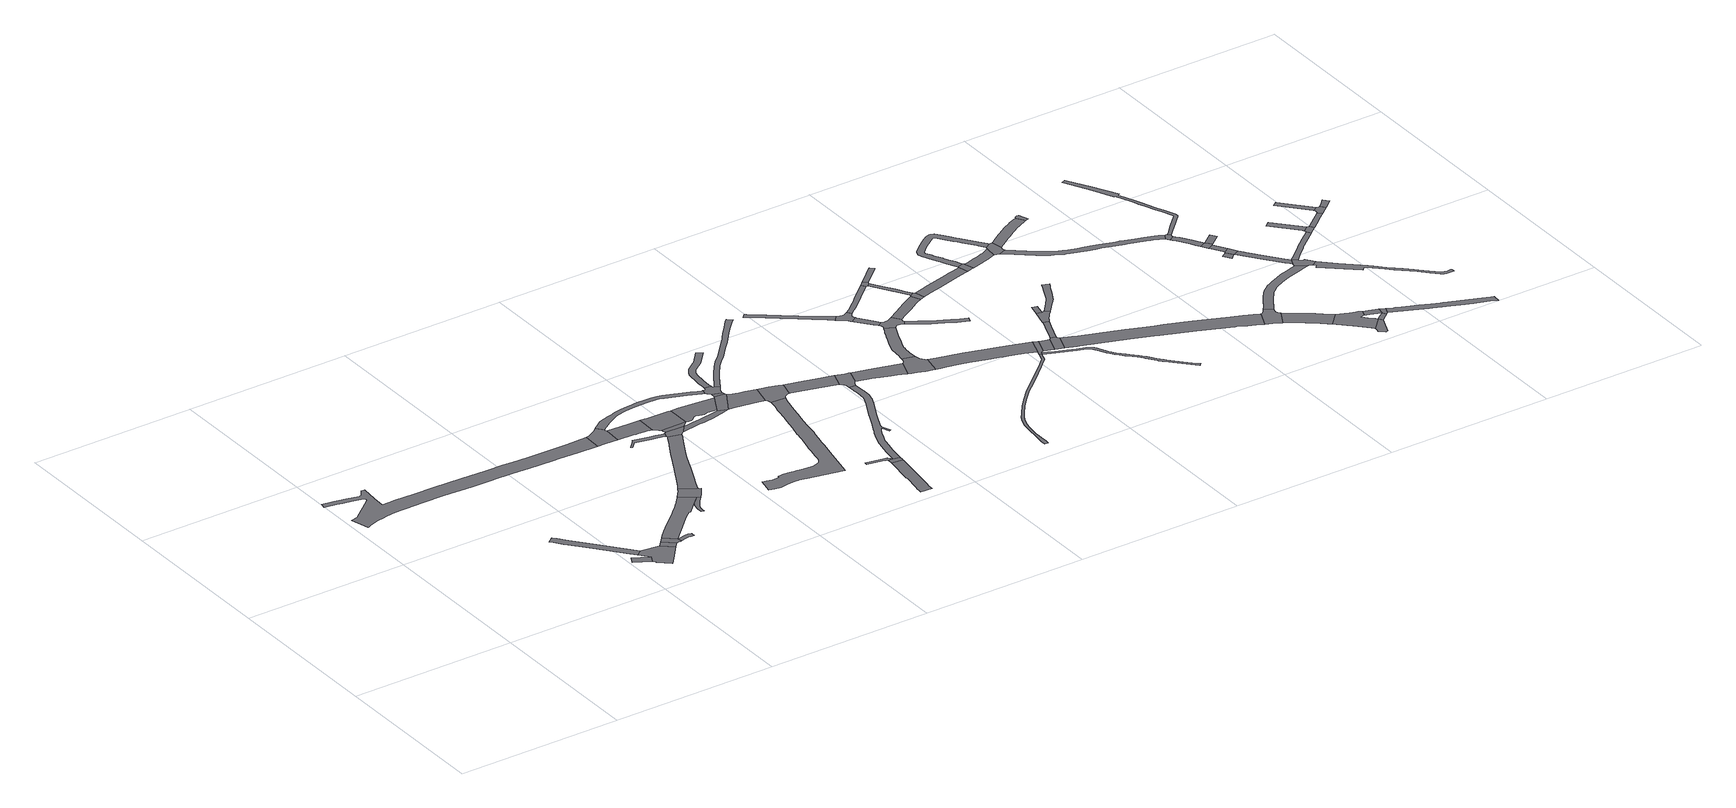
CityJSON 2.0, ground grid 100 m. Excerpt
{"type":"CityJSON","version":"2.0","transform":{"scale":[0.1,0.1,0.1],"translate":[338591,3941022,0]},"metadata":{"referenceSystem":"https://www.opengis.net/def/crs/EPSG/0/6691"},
"CityObjects":{
"road1":{"type":"Road","attributes":{"RoadStructureAttribute.sectionType":"1"},"geometry":[{"type":"MultiSurface","lod":"1","boundaries":[[[0,1,2,3,4,5,6,7,8,9,10,11]]]}]},
"road2":{"type":"Road","attributes":{"RoadStructureAttribute.sectionType":"1"},"geometry":[{"type":"MultiSurface","lod":"1","boundaries":[[[12,13,14,15,16]]]}]},
"road3":{"type":"Road","geometry":[{"type":"MultiSurface","lod":"1","boundaries":[[[17,18,19,20,21,22,23,24,25,26,27,28,29,30,31,32,33,34,35,36,37,38,39,40,41,42,43,44,45,46,47,48,49,50,51,52,53,54,55,56,57,58,59,60,61,62,63,64,65,66,67,68,69,70,71,72,73,74,75,76,77,78]]]}]},
"road4":{"type":"Road","geometry":[{"type":"MultiSurface","lod":"1","boundaries":[[[11,10,79,12,16,80,81,82,83,84,85,86,87]]]}]},
"road5":{"type":"Road","attributes":{"RoadStructureAttribute.sectionType":"1"},"geometry":[{"type":"MultiSurface","lod":"1","boundaries":[[[87,86,88,89,90]]]}]},
"road6":{"type":"Road","geometry":[{"type":"MultiSurface","lod":"1","boundaries":[[[89,91,92,93,94,95,96,97,90]]]}]},
"road7":{"type":"Road","geometry":[{"type":"MultiSurface","lod":"1","boundaries":[[[98,99,100,101,102,103,104,105,106,107,95,94]]]}]},
"road8":{"type":"Road","attributes":{"RoadStructureAttribute.sectionType":"1"},"geometry":[{"type":"MultiSurface","lod":"1","boundaries":[[[108,109,110,111,112,113,114,115,116,117,118,119,96,95,120,121,122,123,124,125,126,127,128]]]}]},
"road9":{"type":"Road","geometry":[{"type":"MultiSurface","lod":"1","boundaries":[[[129,130,131,132,133,134,135,136,137,138,139,140,141,142,143,144,128]]]}]},
"road10":{"type":"Road","geometry":[{"type":"MultiSurface","lod":"1","boundaries":[[[145,146,147,108,128,144,148,149,150,151,152,153,154,155]]]}]},
"road11":{"type":"Road","geometry":[{"type":"MultiSurface","lod":"1","boundaries":[[[156,157,158,159,160,161,78,77,162,163,164,165,166,167,168,169]]]}]},
"road12":{"type":"Road","attributes":{"RoadStructureAttribute.sectionType":"1"},"geometry":[{"type":"MultiSurface","lod":"1","boundaries":[[[170,171,172,173,174,175,176,177,178,179,180,181,182,183,184,185,186,187,188,189,145,155]]]}]},
"road13":{"type":"Road","attributes":{"RoadStructureAttribute.sectionType":"1"},"geometry":[{"type":"MultiSurface","lod":"1","boundaries":[[[190,191,192,193,194,195,196,197,198,199,200,201,202,203,204,205,206,207,208,209]]]}]},
"road14":{"type":"Road","attributes":{"function":"2","RoadStructureAttribute.sectionType":"1"},"geometry":[{"type":"MultiSurface","lod":"1","boundaries":[[[210,164,163,211,212,213,214,215,216,217,218,219]]]}]},
"road15":{"type":"Road","geometry":[{"type":"MultiSurface","lod":"1","boundaries":[[[220,221,190,209,222,223,180,179,224,225,226]]]}]},
"road16":{"type":"Road","attributes":{"RoadStructureAttribute.sectionType":"1"},"geometry":[{"type":"MultiSurface","lod":"1","boundaries":[[[227,228,220,226,229,230]]]}]},
"road17":{"type":"Road","geometry":[{"type":"MultiSurface","lod":"1","boundaries":[[[231,232,233,234,219,218,235,236,237,230,229,238]]]}]},
"road18":{"type":"Road","attributes":{"RoadStructureAttribute.sectionType":"1"},"geometry":[{"type":"MultiSurface","lod":"1","boundaries":[[[239,240,241,242,243,244,245,246,247,248,249,250,251,252,253,254,255,256,257,258,259,260,261,262,263,264,265,266,267,268,269,270,271,272,273,274,275,276,277,278,279,280,156,169]]]}]},
"road19":{"type":"Road","attributes":{"RoadStructureAttribute.sectionType":"1"},"geometry":[{"type":"MultiSurface","lod":"1","boundaries":[[[225,281,282,283,284,285,286,287,288,289,290,291,292,293,294,295,296,226]]]}]},
"road20":{"type":"Road","attributes":{"RoadStructureAttribute.sectionType":"1"},"geometry":[{"type":"MultiSurface","lod":"1","boundaries":[[[297,298,299,300,301,302,303,304,305,306,307,308,309,310,311,312,313,314,315,316,317,318,319,320,321,322,323,324,325,326,327,328,329,330,331,332,333,334,335,336,337,338,339,340,341,342,343,344,345,346,347,348,349,350,351,352,353,354,355,356,357,358,359,360,361,362,363,364,365,366,367,368,369]]]}]},
"road21":{"type":"Road","attributes":{"function":"2","RoadStructureAttribute.sectionType":"1"},"geometry":[{"type":"MultiSurface","lod":"1","boundaries":[[[229,370,371,372,373,374,375,376,377,378,379,380,381,382,383,384,385,386,387,388,389,390,391,238]]]}]},
"road22":{"type":"Road","geometry":[{"type":"MultiSurface","lod":"1","boundaries":[[[388,290,289,392,393,394,395,389]]]}]},
"road23":{"type":"Road","attributes":{"RoadStructureAttribute.sectionType":"1"},"geometry":[{"type":"MultiSurface","lod":"1","boundaries":[[[396,397,398,399,400,401,402,403,404,405,406,407,408,409,410]]]}]},
"road24":{"type":"Road","geometry":[{"type":"MultiSurface","lod":"1","boundaries":[[[411,412,413,414,415,416,417,418,419,420,421,422,423,424]]]}]},
"road25":{"type":"Road","attributes":{"RoadStructureAttribute.sectionType":"1"},"geometry":[{"type":"MultiSurface","lod":"1","boundaries":[[[393,425,426,427,428,429,430,394]]]}]},
"road26":{"type":"Road","geometry":[{"type":"MultiSurface","lod":"1","boundaries":[[[431,432,433,434,435,436,259,258,437,438,439,428,427,440,441,442,443,444,445,446,447,448,449,450]]]}]},
"road27":{"type":"Road","attributes":{"function":"2","RoadStructureAttribute.sectionType":"1"},"geometry":[{"type":"MultiSurface","lod":"1","boundaries":[[[451,452,453,454,455,456,457,392,289,458,459,460,461]]]}]},
"road28":{"type":"Road","geometry":[{"type":"MultiSurface","lod":"1","boundaries":[[[423,462,410,409,463,464,465,466,467,468,469,470,424]]]}]},
"road29":{"type":"Road","attributes":{"RoadStructureAttribute.sectionType":"1"},"geometry":[{"type":"MultiSurface","lod":"1","boundaries":[[[449,471,472,473,474,475,476,477,478,479,480,481,482,483,484,485,486,487,488,489,490,491,492,493,494,495,496,497,498,499,450]]]}]},
"road30":{"type":"Road","geometry":[{"type":"MultiSurface","lod":"1","boundaries":[[[500,501,502,503,504,505,506,507,508,509,510,511,451,461,512,513,297,369]]]}]},
"road31":{"type":"Road","geometry":[{"type":"MultiSurface","lod":"1","boundaries":[[[514,515,516,517,518,519,520,521,522,523,524,525,526,527,528,529,530,531,532,533,534,535,536,537,538,539,540,541,542,543,544,545,546,547,548,549,550,551,552,553,554,555,556,557,558,559,560,561,562,563,564,565,566,567,568,569,570,571,572,573,574,575,576,466,465]]]}]},
"road32":{"type":"Road","attributes":{"RoadStructureAttribute.sectionType":"1"},"geometry":[{"type":"MultiSurface","lod":"1","boundaries":[[[577,578,579,580,581,582,583,584,585,586,587,588,589,590,591,592,593,594,595,445,444,596,597,598,599,600,601,602,603,604,605,606,607,608,609,610,611,612]]]}]},
"road33":{"type":"Road","attributes":{"function":"2","RoadStructureAttribute.sectionType":"1"},"geometry":[{"type":"MultiSurface","lod":"1","boundaries":[[[507,613,614,615,616,617,618,619,620,508]]]}]},
"road34":{"type":"Road","geometry":[{"type":"MultiSurface","lod":"1","boundaries":[[[621,622,618,617,623,624,625,626,548,547,627,628,629,630,631,632]]]}]},
"road35":{"type":"Road","attributes":{"function":"2","RoadStructureAttribute.sectionType":"1"},"geometry":[{"type":"MultiSurface","lod":"1","boundaries":[[[631,633,634,635,636,637,638,639,640,641,642,643,644,632]]]}]},
"road36":{"type":"Road","attributes":{"RoadStructureAttribute.sectionType":"1"},"geometry":[{"type":"MultiSurface","lod":"1","boundaries":[[[645,646,647,648,649,650,651,652,653,654,655,656,657,658,659,660,661,662,663,664,665]]]}]},
"road37":{"type":"Road","geometry":[{"type":"MultiSurface","lod":"1","boundaries":[[[666,667,668,669,670,671,672,673,640,639,674,675,676,677,678,679,680,681,682,683,684,685,686,687,688]]]}]},
"road38":{"type":"Road","attributes":{"RoadStructureAttribute.sectionType":"1"},"geometry":[{"type":"MultiSurface","lod":"1","boundaries":[[[689,690,691,692,693,694,695,696,697,698,699,700,701,702,703,704,705,706,666,688,707,708,709,710,711,712,713,714,715,716,717,718,719,720,721,722,723,724,725]]]}]},
"road39":{"type":"Road","attributes":{"RoadStructureAttribute.sectionType":"1"},"geometry":[{"type":"MultiSurface","lod":"1","boundaries":[[[726,727,728,729,730,731,732,733,734,735,736,737,738,739,740,741,742,743,744,745,746,747,748,749,750,751,752,753,754,755,756,757,758,759,760,761,762,763,764,765,766,767,768,769,770,771,772,773,774,775]]]}]},
"road40":{"type":"Road","geometry":[{"type":"MultiSurface","lod":"1","boundaries":[[[776,777,778,779,780,781,782,783,784,785,786,787,788,789,655,654,790,791,792,793,794]]]}]},
"road41":{"type":"Road","attributes":{"RoadStructureAttribute.sectionType":"1"},"geometry":[{"type":"MultiSurface","lod":"1","boundaries":[[[795,796,797,776,794,798,799,800]]]}]},
"road42":{"type":"Road","geometry":[{"type":"MultiSurface","lod":"1","boundaries":[[[801,802,803,804,805,806,807,808,809,810,811,795,800,812,813,814,815,816,689,725,817,818,819,820,821,822,823]]]}]},
"road43":{"type":"Road","attributes":{"function":"2","RoadStructureAttribute.sectionType":"1"},"geometry":[{"type":"MultiSurface","lod":"1","boundaries":[[[824,825,826,827,828,829,830,680,679,831,832,833,834,835,836,837,838,839,840,841,842,843]]]}]},
"road44":{"type":"Road","attributes":{"RoadStructureAttribute.sectionType":"1"},"geometry":[{"type":"MultiSurface","lod":"1","boundaries":[[[783,844,845,846,847,848,849,850,851,852,853,854,855,856,857,784]]]}]},
"road45":{"type":"Road","attributes":{"RoadStructureAttribute.sectionType":"1"},"geometry":[{"type":"MultiSurface","lod":"1","boundaries":[[[822,858,859,860,861,862,863,864,865,866,867,868,869,870,871,872,873,874,875,876,877,823]]]}]},
"road46":{"type":"Road","attributes":{"RoadStructureAttribute.sectionType":"1"},"geometry":[{"type":"MultiSurface","lod":"1","boundaries":[[[878,879,880,881,882,883,804,803,884,885,886,887,888,889,890,891]]]}]},
"road47":{"type":"Road","geometry":[{"type":"MultiSurface","lod":"1","boundaries":[[[892,893,894,851,850,895,896,897,898,899,900]]]}]},
"road48":{"type":"Road","attributes":{"RoadStructureAttribute.sectionType":"1"},"geometry":[{"type":"MultiSurface","lod":"1","boundaries":[[[901,902,903,904,905,906,907,908,909,910,911,912,913,914,898,897]]]}]},
"road49":{"type":"Road","geometry":[{"type":"MultiSurface","lod":"1","boundaries":[[[842,750,749,915,916,917,918,919,920,921,922,843]]]}]},
"road50":{"type":"Road","geometry":[{"type":"MultiSurface","lod":"1","boundaries":[[[890,923,924,925,926,927,928,908,907,929,930,891]]]}]},
"road51":{"type":"Road","attributes":{"RoadStructureAttribute.sectionType":"1"},"geometry":[{"type":"MultiSurface","lod":"1","boundaries":[[[931,932,892,900,933,934,935,936]]]}]},
"road52":{"type":"Road","attributes":{"function":"2","RoadStructureAttribute.sectionType":"1"},"geometry":[{"type":"MultiSurface","lod":"1","boundaries":[[[937,938,939,922,921,940,941]]]}]},
"road53":{"type":"Road","geometry":[{"type":"MultiSurface","lod":"1","boundaries":[[[942,943,944,945,946,937,941,947,948,949,950,951,952]]]}]},
"road54":{"type":"Road","attributes":{"RoadStructureAttribute.sectionType":"1"},"geometry":[{"type":"MultiSurface","lod":"1","boundaries":[[[953,954,955,956,957,958,959,960,961,962,963,964,965,966,967,968,969,970,971,972,973,974,975,976,977,978,979,980,981,982,983,984,985,986,987,988,989,990,991,992,993,994,995,996,997,998,999,1000,1001,1002,1003,1004,1005,1006,1007,1008,1009,1010,1011,1012,916,915]]]}]},
"road55":{"type":"Road","attributes":{"RoadStructureAttribute.sectionType":"1"},"geometry":[{"type":"MultiSurface","lod":"1","boundaries":[[[1013,1014,1015,1016,1017,1018,1019,1020,1021,1022,1023,942,952]]]}]},
"road56":{"type":"Road","attributes":{"RoadStructureAttribute.sectionType":"1"},"geometry":[{"type":"MultiSurface","lod":"1","boundaries":[[[1024,1025,1026,1027,1028,1029,1030,1031,1032,1033,926,925,1034,1035,1036,1037,1038,1039,1040,1041,1042]]]}]},
"road57":{"type":"Road","geometry":[{"type":"MultiSurface","lod":"1","boundaries":[[[1043,1044,1045,1046,1047,1019,1018,1048,1049,1050,1051,1052,1053,1054,1055,1056,1057,1058,1059]]]}]},
"road58":{"type":"Road","geometry":[{"type":"MultiSurface","lod":"1","boundaries":[[[1060,1061,1062,1043,1059]]]}]},
"road59":{"type":"Road","geometry":[{"type":"MultiSurface","lod":"1","boundaries":[[[1041,1063,1064,1065,1066,1067,1068,1069,1070,1042]]]}]},
"road60":{"type":"Road","attributes":{"RoadStructureAttribute.sectionType":"1"},"geometry":[{"type":"MultiSurface","lod":"1","boundaries":[[[1071,1072,1073,1074,1075,1076,1077,1078,1079,1080,1081,1082,1083,1084,1085,1086,1087,1088,1089,1090,1091,1092,1093,1094,1095,1096,1097,1098,1054,1053]]]}]},
"road61":{"type":"Road","attributes":{"RoadStructureAttribute.sectionType":"1"},"geometry":[{"type":"MultiSurface","lod":"1","boundaries":[[[1099,1100,1101,1102,1103,1104,1105,1106,1107,1108,1109,1110,1111,1112,1113,1114,1115,1116,1117,1118,1119,1120,1121,1122,1123,1124,1125,1126,1127,1128,1129,1130,1131,1068,1067,1132,1133,1134,1135,1136,1137,1138,1139,1140,1141,1142,1143,1144,1145,1146,1147,1148,1149,1150,1151,1152,1153,1154,1155,1156,1157]]]}]},
"road62":{"type":"Road","attributes":{"RoadStructureAttribute.sectionType":"1"},"geometry":[{"type":"MultiSurface","lod":"1","boundaries":[[[1158,1159,1160,1161,1162,1163,1164,1165,1166,1167,1168,1169,1064,1063,1170,1171,1172,1173,1174,1175,1176,1177,1178]]]}]},
"road63":{"type":"Road","attributes":{"function":"2","RoadStructureAttribute.sectionType":"1"},"geometry":[{"type":"MultiSurface","lod":"1","boundaries":[[[1179,1180,1181,1182,1183,1184,1185,1186,1187,1188,1189,1190,1191,948,947,1192,1193,1194,1195,1196,1197,1198,1199,1200,1201,1202]]]}]},
"road64":{"type":"Road","geometry":[{"type":"MultiSurface","lod":"1","boundaries":[[[1203,1204,1205,1206,1207,1208,1209,1210,1211,1212,1213,1214,1215,1216,1217,1099,1157,1218,1219,1220,1158,1178]]]}]},
"road65":{"type":"Road","attributes":{"RoadStructureAttribute.sectionType":"1"},"geometry":[{"type":"MultiSurface","lod":"1","boundaries":[[[1221,1222,1223,1224,1225,1226,1227,1228,1229,1230,1231,1232,1233,1234,1214,1213,1235,1236,1237,1238,1239,1240,1241,1242,1243,1244,1245,1246,1247,1248]]]}]},
"road66":{"type":"Road","attributes":{"RoadStructureAttribute.sectionType":"1"},"geometry":[{"type":"MultiSurface","lod":"1","boundaries":[[[1249,1250,1251,1252,1253,1254,1255,1256,1257,1258,1259,1260,1261,1262,1263,1264,1265,1266,1267,1268,1269,1208,1207,1270,1271,1272,1273,1274,1275,1276,1277,1278,1279,1280,1281,1282,1283,1284,1285,1286,1287,1288,1289,1290,1291,1292,1293,1294]]]}]},
"road67":{"type":"Road","geometry":[{"type":"MultiSurface","lod":"1","boundaries":[[[1295,1296,1297,1298,1299,1300,1301,1221,1248,1302,1303]]]}]},
"road68":{"type":"Road","geometry":[{"type":"MultiSurface","lod":"1","boundaries":[[[1304,1305,1306,1307,1308,1309,1310,1311,1312,1313,1179,1202,1314,1315]]]}]},
"road69":{"type":"Road","attributes":{"function":"2","RoadStructureAttribute.sectionType":"1"},"geometry":[{"type":"MultiSurface","lod":"1","boundaries":[[[1316,1317,1318,1319,1320,1321,1322,1323,1324,1325,1326,1327,1328,1329,1330,1304,1315]]]}]},
"road70":{"type":"Road","geometry":[{"type":"MultiSurface","lod":"1","boundaries":[[[1331,1332,1333,1334,1335,1336,1337,1338,1339,1340,1341,1342,1343,1344,1322,1321,1345,1346,1347]]]}]},
"road71":{"type":"Road","geometry":[{"type":"MultiSurface","lod":"1","boundaries":[[[1333,1348,1349,1350,1351,1352,1353,1354,1355,1334]]]}]},
"road72":{"type":"Road","attributes":{"RoadStructureAttribute.sectionType":"1"},"geometry":[{"type":"MultiSurface","lod":"1","boundaries":[[[1308,1356,1357,1358,1359,1360,1361,1362,1363,1364,1365,1366,1367,1368,1369,1370,1371,1372,1373,1374,1375,1376,1377,1378,1379,1380,1381,1382,1383,1384,1385,1386,1387,1388,1389,1390,1391,1309]]]}]},
"road73":{"type":"Road","geometry":[{"type":"MultiSurface","lod":"1","boundaries":[[[1392,1393,1394,1395,1294,1293,1396,1397,1398,1399,1400,1401,1402]]]}]},
"road74":{"type":"Road","attributes":{"RoadStructureAttribute.sectionType":"1"},"geometry":[{"type":"MultiSurface","lod":"1","boundaries":[[[1403,1404,1405,1406,1398,1397,1407,1408,1409,1410,1411]]]}]},
"road75":{"type":"Road","geometry":[{"type":"MultiSurface","lod":"1","boundaries":[[[1412,1413,1414,1415,1416]]]}]},
"road76":{"type":"Road","attributes":{"RoadStructureAttribute.sectionType":"1"},"geometry":[{"type":"MultiSurface","lod":"1","boundaries":[[[1417,1418,1419,1340,1339,1420,1421,1422,1423]]]}]},
"road77":{"type":"Road","geometry":[{"type":"MultiSurface","lod":"1","boundaries":[[[1424,1334,1355,1425,1426,1423]]]}]},
"road78":{"type":"Road","geometry":[{"type":"MultiSurface","lod":"1","boundaries":[[[1427,1428,1429,1430,1431,1403,1411]]]}]},
"road79":{"type":"Road","attributes":{"RoadStructureAttribute.sectionType":"1"},"geometry":[{"type":"MultiSurface","lod":"1","boundaries":[[[1432,1433,1428,1427,1434,1435,1436]]]}]},
"road80":{"type":"Road","geometry":[{"type":"MultiSurface","lod":"1","boundaries":[[[1415,1437,1438,1432,1436,1439,1440,1441,1442,1416]]]}]},
"road81":{"type":"Road","geometry":[{"type":"MultiSurface","lod":"1","boundaries":[[[1426,1443,1444,1417,1423]]]}]},
"road82":{"type":"Road","geometry":[{"type":"MultiSurface","lod":"1","boundaries":[[[1430,1445,1446,1447,1431]]]}]},
"road83":{"type":"Road","attributes":{"RoadStructureAttribute.sectionType":"1"},"geometry":[{"type":"MultiSurface","lod":"1","boundaries":[[[1448,1449,1450,1451,1452,1453,1454,1455,1456,1457,1458,1459,1460,1461,1462,1463,1464,1465,1466,1467,1468,1469,1470,1471,1472,1473,1474,1475,1476,1477,1478,1479,1480,1481,1482,1483,1484,1485,1486,1487,1392,1402]]]}]},
"road84":{"type":"Road","attributes":{"RoadStructureAttribute.sectionType":"1"},"geometry":[{"type":"MultiSurface","lod":"1","boundaries":[[[1488,1489,1490,1491,1492,1493,1438,1437,1494,1495,1496,1497,1498,1499,1500,1501]]]}]},
"road85":{"type":"Road","geometry":[{"type":"MultiSurface","lod":"1","boundaries":[[[1502,1503,1504,1505,1501,1500,1375,1374,1506,1507,1508,1509]]]}]},
"road86":{"type":"Road","attributes":{"RoadStructureAttribute.sectionType":"1"},"geometry":[{"type":"MultiSurface","lod":"1","boundaries":[[[1510,1511,1512,1513,1514,1515,1516,1517,1518,1519,1520,1521,1522,1523,1444,1443,1524,1525,1526,1527,1528,1529,1530,1531,1532,1533,1534,1535,1536]]]}]},
"road87":{"type":"Road","attributes":{"RoadStructureAttribute.sectionType":"1"},"geometry":[{"type":"MultiSurface","lod":"1","boundaries":[[[1537,1538,1539,1540,1541,1542,1543,1501,1505,1544,1545,1546,1547,1548,1549,1550,1551,1552]]]}]},
"road88":{"type":"Road","attributes":{"RoadStructureAttribute.sectionType":"1"},"geometry":[{"type":"MultiSurface","lod":"1","boundaries":[[[1508,1553,1554,1555,1556,1557,1558,1559,1560,1561,1562,1563,1564,1565,1566,1567,1568,1569,1570,1571,1572,1573,1574,1575,1576,1577,1578,1579,1580,1581,1582,1583,1584,1585,1586,1587,1588,1509]]]}]},
"road89":{"type":"Road","attributes":{"RoadStructureAttribute.sectionType":"1"},"geometry":[{"type":"MultiSurface","lod":"1","boundaries":[[[1589,1590,1591,1592,1593]]]}]},
"road90":{"type":"Road","geometry":[{"type":"MultiSurface","lod":"1","boundaries":[[[1594,1595,1596,1552,1551,1597,1598,1599,1600,1601,1602,1603,1589,1593]]]}]},
"road91":{"type":"Road","attributes":{"RoadStructureAttribute.sectionType":"1"},"geometry":[{"type":"MultiSurface","lod":"1","boundaries":[[[1604,1605,1606,1607,1599,1598,1608,1609,1610,1611,1612]]]}]},
"road92":{"type":"Road","attributes":{"RoadStructureAttribute.sectionType":"1"},"geometry":[{"type":"MultiSurface","lod":"1","boundaries":[[[1613,1614,1615,1616]]]}]},
"road93":{"type":"Road","geometry":[{"type":"MultiSurface","lod":"1","boundaries":[[[1617,1618,1619,1620,1621,1604,1612,1622,1623,1624,1625,1613,1616]]]}]},
"road94":{"type":"Road","geometry":[{"type":"MultiSurface","lod":"1","boundaries":[[[1622,1626,1627,1628,1623]]]}]}
},
"vertices":[
[955,610,0],[869,717,0],[830,766,0],[812,788,0],[779,762,0],[794,741,0],[827,695,0],[841,676,0],[920,586,0],[1060,413,0],[1087,379,0],[1121,405,0],
[1132,320,0],[1130,322,0],[1039,374,0],[1016,331,0],[1110,279,0],
[1443,1556,0],[1318,1559,0],[1309,1559,0],[1194,1563,0],[1093,1567,0],[1038,1568,0],[926,1573,0],[776,1576,0],[599,1584,0],[467,1586,0],[357,1587,0],[314,1588,0],[270,1587,0],[272,1666,0],[282,1770,0],[262,1774,0],[245,1747,0],[240,1741,0],[233,1733,0],[229,1731,0],[226,1730,0],[221,1730,0],[161,1744,0],[80,1762,0],[8,1775,0],[2,1741,0],[73,1728,0],[106,1721,0],[153,1710,0],[223,1693,0],[228,1689,0],[232,1685,0],[232,1680,0],[231,1677,0],[230,1673,0],[227,1669,0],[84,1552,0],[42,1541,0],[72,1430,0],[81,1436,0],[93,1441,0],[109,1448,0],[132,1454,0],[158,1461,0],[190,1467,0],[225,1474,0],[279,1481,0],[327,1484,0],[357,1484,0],[465,1483,0],[596,1481,0],[772,1473,0],[905,1470,0],[922,1470,0],[1087,1464,0],[1090,1464,0],[1191,1460,0],[1299,1457,0],[1314,1456,0],[1438,1451,0],[1563,1447,0],[1567,1558,0],
[1088,378,0],[1122,272,0],[1124,269,0],[1125,264,0],[1123,258,0],[1190,202,0],[1223,241,0],[1302,337,0],[1236,392,0],
[1318,357,0],[1329,365,0],[1263,423,0],
[1342,368,0],[1355,370,0],[1356,370,0],[1363,371,0],[1357,399,0],[1292,456,0],[1278,439,0],
[1379,375,0],[1401,379,0],[1416,381,0],[1431,380,0],[1450,377,0],[1453,406,0],[1434,410,0],[1418,410,0],[1403,408,0],[1382,404,0],
[1609,768,0],[1599,756,0],[1591,745,0],[1565,716,0],[1550,700,0],[1533,683,0],[1501,653,0],[1486,639,0],[1422,582,0],[1389,552,0],[1339,505,0],[1311,477,0],[1428,468,0],[1507,544,0],[1521,559,0],[1548,583,0],[1572,601,0],[1577,596,0],[1637,656,0],[1684,698,0],[1691,703,0],
[1676,689,0],[1661,675,0],[1644,659,0],[1637,647,0],[1634,639,0],[1626,600,0],[1626,567,0],[1642,562,0],[1642,588,0],[1644,598,0],[1647,615,0],[1655,626,0],[1667,642,0],[1679,657,0],[1694,674,0],[1707,689,0],
[1660,836,0],[1645,813,0],[1627,791,0],[1710,693,0],[1725,713,0],[1746,741,0],[1759,759,0],[1763,767,0],[1753,772,0],[1751,774,0],[1748,779,0],
[1661,1610,0],[1653,1604,0],[1635,1589,0],[1615,1576,0],[1596,1567,0],[1582,1561,0],[1618,1445,0],[1689,1441,0],[1694,1554,0],[1691,1556,0],[1691,1557,0],[1690,1560,0],[1691,1565,0],[1693,1569,0],
[1759,804,0],[1767,820,0],[1771,829,0],[1799,891,0],[1841,980,0],[1881,1070,0],[1904,1118,0],[1957,1210,0],[1998,1288,0],[2005,1299,0],[1926,1319,0],[1918,1304,0],[1908,1287,0],[1888,1250,0],[1883,1242,0],[1834,1155,0],[1808,1106,0],[1795,1078,0],[1775,1043,0],[1677,863,0],
[1936,1358,0],[1926,1356,0],[1916,1357,0],[1882,1366,0],[1849,1375,0],[1793,1388,0],[1751,1397,0],[1747,1381,0],[1741,1382,0],[1735,1373,0],[1703,1340,0],[1710,1333,0],[1743,1366,0],[1745,1368,0],[1787,1359,0],[1842,1346,0],[1865,1340,0],[1915,1331,0],[1921,1329,0],[1925,1328,0],
[1835,1546,0],[1699,1441,0],[1788,1438,0],[1806,1437,0],[1813,1437,0],[1855,1434,0],[1872,1431,0],[1888,1428,0],[1900,1424,0],[1902,1545,0],
[1945,1366,0],[1942,1361,0],[1927,1325,0],[1927,1322,0],[2014,1307,0],[2024,1313,0],[2060,1361,0],
[1942,1382,0],[1946,1373,0],[2096,1395,0],[1939,1392,0],
[2084,1538,0],[2083,1538,0],[1940,1544,0],[1935,1545,0],[1913,1417,0],[1920,1411,0],[1931,1402,0],[2098,1538,0],
[1698,1575,0],[1715,1587,0],[1759,1617,0],[1808,1644,0],[1826,1652,0],[1848,1660,0],[1891,1670,0],[1922,1673,0],[1948,1675,0],[2001,1679,0],[2045,1678,0],[2086,1677,0],[2096,1676,0],[2118,1673,0],[2143,1666,0],[2262,1622,0],[2279,1616,0],[2288,1613,0],[2337,1590,0],[2348,1585,0],[2359,1616,0],[2355,1617,0],[2334,1626,0],[2298,1641,0],[2152,1695,0],[2124,1702,0],[2100,1706,0],[2087,1707,0],[2051,1708,0],[2000,1709,0],[1946,1705,0],[1919,1703,0],[1886,1699,0],[1880,1698,0],[1843,1691,0],[1826,1687,0],[1813,1683,0],[1789,1676,0],[1738,1662,0],[1721,1655,0],[1707,1646,0],[1693,1635,0],
[2040,1319,0],[2064,1323,0],[2092,1326,0],[2145,1333,0],[2175,1337,0],[2252,1348,0],[2253,1348,0],[2305,1359,0],[2357,1377,0],[2300,1394,0],[2247,1386,0],[2207,1380,0],[2180,1376,0],[2140,1371,0],[2129,1369,0],[2088,1364,0],
[2588,1309,0],[2586,1290,0],[2580,1261,0],[2570,1219,0],[2564,1192,0],[2555,1150,0],[2553,1142,0],[2544,1099,0],[2535,1060,0],[2527,1020,0],[2511,951,0],[2509,941,0],[2504,914,0],[2500,896,0],[2495,874,0],[2485,827,0],[2477,794,0],[2471,767,0],[2464,733,0],[2459,710,0],[2454,680,0],[2449,664,0],[2443,651,0],[2437,643,0],[2430,639,0],[2417,633,0],[2411,631,0],[2403,628,0],[2391,626,0],[2382,625,0],[2371,624,0],[2360,625,0],[2316,630,0],[2292,634,0],[2272,636,0],[2258,639,0],[2235,641,0],[2204,642,0],[2171,639,0],[2171,628,0],[2127,626,0],[2094,634,0],[2069,639,0],[2050,550,0],[2083,543,0],[2118,535,0],[2164,545,0],[2207,548,0],[2224,548,0],[2236,546,0],[2244,545,0],[2256,543,0],[2289,536,0],[2501,489,0],[2538,662,0],[2544,692,0],[2549,715,0],[2556,748,0],[2562,775,0],[2569,808,0],[2580,856,0],[2588,894,0],[2596,924,0],[2607,1002,0],[2616,1043,0],[2624,1082,0],[2626,1092,0],[2635,1133,0],[2644,1174,0],[2650,1201,0],[2660,1244,0],[2669,1279,0],[2676,1301,0],
[2112,1389,0],[2121,1388,0],[2131,1389,0],[2141,1394,0],[2148,1402,0],[2159,1413,0],[2167,1417,0],[2168,1417,0],[2177,1417,0],[2188,1417,0],[2196,1412,0],[2207,1407,0],[2211,1406,0],[2217,1405,0],[2225,1405,0],[2235,1406,0],[2241,1409,0],[2249,1413,0],[2304,1408,0],[2363,1517,0],[2258,1530,0],[2147,1537,0],
[2440,1514,0],[2436,1521,0],[2372,1527,0],[2367,1520,0],
[2723,240,0],[2730,239,0],[2712,134,0],[2708,114,0],[2706,94,0],[2704,78,0],[2774,71,0],[2773,85,0],[2776,105,0],[2779,124,0],[2798,253,0],[2810,347,0],[2815,383,0],[2818,406,0],[2749,415,0],
[2770,459,0],[2767,465,0],[2765,466,0],[2761,471,0],[2749,474,0],[2635,497,0],[2633,481,0],[2734,458,0],[2742,456,0],[2747,455,0],[2750,452,0],[2751,450,0],[2752,448,0],[2772,453,0],
[2433,1527,0],[2431,1535,0],[2431,1539,0],[2373,1555,0],[2374,1544,0],[2373,1536,0],
[2380,1629,0],[2379,1624,0],[2377,1619,0],[2373,1614,0],[2369,1613,0],[2365,1614,0],[2359,1577,0],[2366,1570,0],[2370,1564,0],[2432,1544,0],[2434,1555,0],[2438,1566,0],[2451,1588,0],[2456,1596,0],[2431,1612,0],[2427,1611,0],[2425,1612,0],[2423,1614,0],[2421,1626,0],[2381,1633,0],
[2604,1465,0],[2539,1482,0],[2505,1489,0],[2486,1495,0],[2453,1504,0],[2450,1505,0],[2447,1507,0],[2399,1373,0],[2536,1350,0],[2564,1345,0],[2573,1342,0],
[2752,443,0],[2818,410,0],[2820,425,0],[2822,439,0],[2781,444,0],[2780,441,0],[2777,440,0],[2776,441,0],[2773,448,0],
[2421,1631,0],[2420,1639,0],[2421,1656,0],[2421,1681,0],[2423,1706,0],[2428,1769,0],[2432,1785,0],[2438,1797,0],[2445,1808,0],[2452,1816,0],[2459,1823,0],[2471,1833,0],[2503,1853,0],[2517,1865,0],[2586,1943,0],[2557,1968,0],[2490,1891,0],[2479,1883,0],[2450,1864,0],[2432,1851,0],[2425,1843,0],[2415,1832,0],[2404,1815,0],[2396,1796,0],[2390,1777,0],[2385,1715,0],[2383,1689,0],[2383,1667,0],[2381,1647,0],
[2679,1310,0],[2684,1316,0],[2689,1320,0],[2696,1325,0],[2705,1329,0],[2711,1331,0],[2717,1332,0],[2721,1331,0],[2747,1425,0],[2722,1431,0],[2669,1447,0],[2630,1458,0],[2581,1334,0],[2585,1323,0],
[2828,484,0],[2833,523,0],[2838,554,0],[2844,581,0],[2851,614,0],[2856,629,0],[2862,646,0],[2874,676,0],[2889,708,0],[2900,729,0],[2914,753,0],[2935,701,0],[2945,707,0],[2924,759,0],[2923,764,0],[2923,767,0],[2931,792,0],[2964,860,0],[2978,889,0],[2990,913,0],[3008,947,0],[3029,988,0],[3041,1015,0],[3048,1032,0],[3053,1046,0],[3057,1063,0],[3059,1070,0],[3061,1081,0],[3063,1102,0],[3063,1125,0],[3062,1143,0],[3061,1162,0],[3059,1181,0],[3059,1200,0],[3019,1205,0],[3019,1180,0],[3021,1159,0],[3022,1141,0],[3023,1124,0],[3023,1104,0],[3021,1087,0],[3019,1078,0],[3015,1058,0],[3010,1046,0],[3005,1031,0],[2993,1006,0],[2972,965,0],[2942,907,0],[2933,885,0],[2931,882,0],[2895,809,0],[2875,770,0],[2864,746,0],[2855,730,0],[2838,692,0],[2825,661,0],[2818,642,0],[2813,624,0],[2805,590,0],[2798,561,0],[2794,529,0],[2785,472,0],[2782,453,0],
[2888,2167,0],[2873,2150,0],[2833,2103,0],[2804,2069,0],[2768,2026,0],[2752,2007,0],[2731,1983,0],[2626,1866,0],[2606,1847,0],[2585,1827,0],[2570,1811,0],[2556,1795,0],[2542,1777,0],[2522,1751,0],[2513,1739,0],[2506,1728,0],[2491,1706,0],[2444,1633,0],[2433,1617,0],[2481,1635,0],[2516,1689,0],[2530,1711,0],[2546,1733,0],[2565,1759,0],[2579,1776,0],[2591,1791,0],[2606,1805,0],[2627,1826,0],[2647,1845,0],[2711,1916,0],[2754,1963,0],[2819,2040,0],[2857,2084,0],[2892,2121,0],[2903,2132,0],[2916,2141,0],
[2741,1327,0],[2746,1326,0],[2805,1309,0],[2899,1285,0],[2993,1261,0],[3025,1351,0],[2923,1378,0],[2829,1402,0],
[3103,1330,0],[3083,1335,0],[3004,1251,0],[3012,1241,0],[3016,1229,0],[3018,1218,0],[3062,1211,0],[3065,1220,0],[3070,1226,0],[3075,1231,0],[3082,1236,0],[3111,1328,0],
[3142,1219,0],[3170,1211,0],[3216,1198,0],[3272,1178,0],[3302,1165,0],[3348,1147,0],[3355,1144,0],[3397,1250,0],[3366,1258,0],[3303,1274,0],[3241,1291,0],[3196,1303,0],
[2988,2126,0],[3016,2104,0],[3072,2060,0],[3101,2038,0],[3133,2013,0],[3150,2000,0],[3209,1954,0],[3266,1908,0],[3330,1857,0],[3362,1831,0],[3387,1862,0],[3342,1894,0],[3285,1932,0],[3224,1980,0],[3193,2005,0],[3152,2037,0],[3091,2083,0],[3034,2128,0],[3007,2149,0],[2999,2157,0],[2978,2134,0],
[3420,1291,0],[3418,1283,0],[3415,1271,0],[3412,1265,0],[3410,1260,0],[3408,1256,0],[3405,1252,0],[3402,1251,0],[3375,1136,0],[3404,1127,0],[3447,1112,0],[3449,1112,0],[3487,1102,0],[3506,1099,0],[3527,1211,0],[3520,1214,0],[3516,1217,0],[3511,1222,0],[3505,1231,0],[3502,1236,0],[3499,1244,0],[3495,1259,0],[3493,1272,0],
[3525,1614,0],[3514,1591,0],[3502,1569,0],[3494,1547,0],[3486,1534,0],[3472,1502,0],[3465,1484,0],[3458,1468,0],[3452,1455,0],[3446,1440,0],[3440,1424,0],[3434,1405,0],[3431,1387,0],[3429,1364,0],[3428,1348,0],[3427,1332,0],[3424,1311,0],[3421,1297,0],[3492,1273,0],[3492,1298,0],[3493,1314,0],[3493,1327,0],[3494,1343,0],[3495,1359,0],[3497,1378,0],[3499,1389,0],[3503,1403,0],[3508,1417,0],[3513,1430,0],[3518,1441,0],[3526,1458,0],[3534,1478,0],[3546,1507,0],[3560,1540,0],[3574,1566,0],[3574,1567,0],[3582,1585,0],
[3557,125,0],[3558,147,0],[3558,170,0],[3559,209,0],[3560,240,0],[3563,276,0],[3570,317,0],[3575,345,0],[3588,381,0],[3604,414,0],[3628,447,0],[3633,453,0],[3671,506,0],[3700,538,0],[3717,558,0],[3786,628,0],[3817,655,0],[3903,731,0],[3928,753,0],[3939,763,0],[3964,784,0],[4002,820,0],[4043,859,0],[4061,911,0],[4047,917,0],[4046,916,0],[4030,867,0],[3992,830,0],[3954,795,0],[3935,779,0],[3893,742,0],[3776,639,0],[3706,568,0],[3660,515,0],[3619,460,0],[3616,456,0],[3591,421,0],[3574,387,0],[3561,349,0],[3555,320,0],[3548,278,0],[3546,252,0],[3545,240,0],[3545,235,0],[3542,212,0],[3539,189,0],[3535,155,0],[3534,132,0],[3532,119,0],[3557,118,0],
[3465,1793,0],[3461,1801,0],[3460,1806,0],[3460,1815,0],[3462,1821,0],[3464,1825,0],[3471,1833,0],[3479,1840,0],[3457,1864,0],[3443,1855,0],[3436,1852,0],[3432,1850,0],[3423,1849,0],[3409,1852,0],[3384,1813,0],[3401,1801,0],[3417,1783,0],[3422,1775,0],[3428,1767,0],
[3549,1675,0],[3524,1712,0],[3468,1788,0],[3435,1758,0],[3504,1675,0],[3521,1656,0],
[3654,1621,0],[3653,1628,0],[3656,1636,0],[3624,1689,0],[3604,1677,0],[3591,1669,0],[3583,1667,0],[3575,1666,0],[3566,1666,0],[3560,1668,0],[3555,1670,0],[3525,1650,0],[3529,1644,0],[3530,1639,0],[3530,1633,0],[3529,1622,0],[3593,1595,0],[3600,1600,0],[3610,1601,0],[3621,1600,0],[3631,1596,0],[3640,1590,0],[3657,1615,0],
[4023,1069,0],[3971,1087,0],[3905,1106,0],[3841,1125,0],[3722,1159,0],[3580,1198,0],[3532,1210,0],[3535,1094,0],[3567,1087,0],[3584,1084,0],[3637,1072,0],[3693,1059,0],[3744,1044,0],[3797,1028,0],[3873,1007,0],[3876,1006,0],[3939,988,0],[3989,971,0],[4058,946,0],[4092,1045,0],
[3484,1845,0],[3501,1858,0],[3526,1878,0],[3557,1904,0],[3564,1911,0],[3612,1954,0],[3702,2033,0],[3681,2056,0],[3616,1998,0],[3592,1976,0],[3542,1931,0],[3537,1926,0],[3507,1902,0],[3482,1881,0],
[3684,1558,0],[3722,1534,0],[3732,1528,0],[3746,1519,0],[3760,1511,0],[3823,1477,0],[3859,1458,0],[3883,1446,0],[3904,1436,0],[3948,1418,0],[3960,1447,0],[3917,1465,0],[3896,1475,0],[3873,1486,0],[3858,1494,0],[3838,1505,0],[3776,1539,0],[3738,1561,0],[3719,1573,0],[3701,1584,0],
[3823,1805,0],[3787,1785,0],[3773,1777,0],[3758,1769,0],[3723,1748,0],[3679,1722,0],[3696,1660,0],[3755,1694,0],[3790,1716,0],[3817,1731,0],[3842,1745,0],[3851,1750,0],[3862,1755,0],[3836,1811,0],
[3709,2081,0],[3703,2076,0],[3688,2062,0],[3706,2035,0],[3708,2035,0],[3711,2033,0],[3731,2051,0],[3730,2055,0],[3733,2060,0],
[3714,2028,0],[3747,1973,0],[3788,1908,0],[3798,1892,0],[3818,1861,0],[3839,1825,0],[3842,1820,0],[3864,1835,0],[3862,1837,0],[3841,1874,0],[3823,1902,0],[3812,1921,0],[3771,1986,0],[3737,2042,0],
[4062,911,0],[4069,927,0],[4069,928,0],[4070,928,0],[4070,929,0],[4080,936,0],[4087,936,0],[4122,1035,0],
[3873,1760,0],[3883,1764,0],[3892,1767,0],[3874,1827,0],[3870,1827,0],[3868,1829,0],[3842,1817,0],[3842,1815,0],
[3820,2182,0],[3721,2092,0],[3742,2070,0],[3844,2161,0],[3846,2163,0],[3825,2187,0],
[4184,1017,0],[4159,1023,0],[4127,1033,0],[4109,930,0],[4148,916,0],
[4197,1030,0],[4196,1027,0],[4192,1020,0],[4190,1018,0],[4188,1017,0],[4199,897,0],[4236,998,0],[4230,1004,0],[4228,1007,0],[4227,1012,0],[4227,1018,0],
[4130,881,0],[4194,856,0],[4240,838,0],[4289,820,0],[4304,811,0],[4309,806,0],[4315,800,0],[4323,789,0],[4329,776,0],[4343,744,0],[4349,734,0],[4354,727,0],[4364,711,0],[4379,689,0],[4397,668,0],[4407,656,0],[4416,646,0],[4430,633,0],[4446,617,0],[4463,597,0],[4487,569,0],[4492,562,0],[4530,508,0],[4534,502,0],[4540,494,0],[4548,485,0],[4557,474,0],[4586,442,0],[4651,370,0],[4687,337,0],[4699,350,0],[4664,382,0],[4600,454,0],[4571,486,0],[4561,497,0],[4555,505,0],[4549,513,0],[4544,519,0],[4506,573,0],[4501,580,0],[4477,609,0],[4459,629,0],[4443,646,0],[4429,659,0],[4421,668,0],[4410,680,0],[4394,700,0],[4378,721,0],[4369,736,0],[4365,743,0],[4359,752,0],[4346,783,0],[4338,799,0],[4329,811,0],[4322,819,0],[4316,825,0],[4297,836,0],[4246,855,0],[4200,873,0],[4137,897,0],
[4232,1033,0],[4248,1071,0],[4270,1127,0],[4279,1151,0],[4285,1164,0],[4291,1175,0],[4257,1186,0],[4249,1162,0],[4240,1139,0],[4218,1082,0],[4203,1044,0],
[4215,1915,0],[4201,1913,0],[4168,1905,0],[4138,1897,0],[4121,1892,0],[4002,1861,0],[3974,1854,0],[3932,1842,0],[3901,1834,0],[3886,1830,0],[3917,1775,0],[3948,1782,0],[3990,1794,0],[4019,1801,0],[4138,1833,0],[4183,1845,0],[4222,1855,0],[4234,1858,0],[4219,1917,0],
[4281,1283,0],[4271,1244,0],[4269,1236,0],[4263,1210,0],[4259,1199,0],[4299,1188,0],[4308,1203,0],[4320,1219,0],[4334,1236,0],[4352,1256,0],[4356,1260,0],[4332,1281,0],[4325,1277,0],[4321,1274,0],[4317,1273,0],[4314,1274,0],[4314,1276,0],
[4315,1284,0],[4330,1343,0],[4298,1350,0],
[4279,1869,0],[4264,1929,0],[4262,1930,0],[4261,1932,0],[4258,1939,0],[4221,1926,0],[4221,1922,0],[4220,1919,0],
[4369,1276,0],[4388,1297,0],[4400,1310,0],[4414,1325,0],[4424,1336,0],[4431,1344,0],[4440,1354,0],[4447,1367,0],[4455,1380,0],[4462,1396,0],[4485,1440,0],[4485,1442,0],[4505,1476,0],[4517,1499,0],[4478,1517,0],[4466,1492,0],[4450,1459,0],[4449,1457,0],[4429,1413,0],[4422,1397,0],[4415,1385,0],[4409,1375,0],[4400,1364,0],[4391,1353,0],[4380,1339,0],[4365,1320,0],[4365,1319,0],[4345,1297,0],
[4494,2031,0],[4487,2042,0],[4469,2069,0],[4414,2147,0],[4396,2172,0],[4384,2188,0],[4369,2208,0],[4342,2243,0],[4324,2272,0],[4319,2277,0],[4312,2283,0],[4302,2288,0],[4291,2291,0],[4282,2291,0],[4270,2288,0],[4259,2284,0],[4242,2273,0],[4229,2264,0],[4221,2259,0],[4171,2220,0],[4131,2186,0],[4126,2178,0],[4122,2167,0],[4119,2158,0],[4118,2151,0],[4119,2143,0],[4122,2126,0],[4140,2090,0],[4144,2079,0],[4169,2031,0],[4169,2030,0],[4189,1987,0],[4216,1936,0],[4253,1949,0],[4238,1981,0],[4225,2005,0],[4207,2045,0],[4205,2048,0],[4180,2097,0],[4175,2108,0],[4159,2143,0],[4159,2150,0],[4161,2155,0],[4163,2159,0],[4166,2162,0],[4197,2189,0],[4245,2226,0],[4279,2250,0],[4284,2252,0],[4289,2250,0],[4292,2246,0],[4309,2221,0],[4333,2189,0],[4352,2164,0],[4367,2144,0],[4382,2124,0],[4431,2053,0],[4436,2046,0],[4460,2011,0],
[4457,1995,0],[4456,1995,0],[4431,1981,0],[4414,1974,0],[4401,1968,0],[4400,1968,0],[4381,1961,0],[4357,1955,0],[4333,1948,0],[4305,1940,0],[4278,1932,0],[4268,1930,0],[4283,1870,0],[4322,1880,0],[4350,1888,0],[4374,1895,0],[4400,1902,0],[4424,1910,0],[4439,1917,0],[4443,1919,0],[4446,1921,0],
[5263,604,0],[5227,620,0],[5176,641,0],[5112,667,0],[4919,745,0],[4773,802,0],[4726,819,0],[4663,842,0],[4575,874,0],[4498,902,0],[4461,915,0],[4313,969,0],[4300,974,0],[4263,874,0],[4277,869,0],[4540,776,0],[4683,725,0],[4690,722,0],[4880,647,0],[5072,568,0],[5081,564,0],[5133,538,0],[5174,520,0],[5216,501,0],
[4452,1922,0],[4458,1921,0],[4465,1920,0],[4473,1917,0],[4479,1913,0],[4524,1932,0],[4521,1940,0],[4521,1947,0],[4521,1953,0],[4523,1959,0],[4526,1964,0],[4513,2032,0],[4506,2030,0],[4503,2030,0],[4498,2030,0],[4461,2005,0],[4461,2001,0],[4460,1999,0],
[4763,2176,0],[4748,2171,0],[4725,2162,0],[4708,2153,0],[4705,2152,0],[4690,2144,0],[4678,2138,0],[4657,2126,0],[4632,2111,0],[4596,2088,0],[4588,2082,0],[4569,2070,0],[4538,2048,0],[4519,2036,0],[4548,1980,0],[4573,1997,0],[4604,2018,0],[4605,2019,0],[4631,2036,0],[4665,2058,0],[4689,2072,0],[4709,2084,0],[4719,2089,0],[4735,2097,0],[4752,2106,0],[4766,2112,0],[4770,2114,0],[4795,2126,0],
[5305,1583,0],[5286,1595,0],[5268,1603,0],[5249,1609,0],[5211,1621,0],[5165,1636,0],[5109,1654,0],[5082,1662,0],[5063,1668,0],[5048,1672,0],[4972,1694,0],[4939,1703,0],[4893,1716,0],[4855,1727,0],[4805,1742,0],[4776,1752,0],[4755,1761,0],[4731,1773,0],[4715,1781,0],[4700,1791,0],[4657,1823,0],[4499,1901,0],[4632,1791,0],[4660,1771,0],[4678,1758,0],[4687,1751,0],[4695,1747,0],[4712,1737,0],[4739,1725,0],[4762,1715,0],[4782,1708,0],[4792,1704,0],[4882,1677,0],[4928,1665,0],[4961,1656,0],[5037,1634,0],[5088,1618,0],[5097,1616,0],[5198,1583,0],[5221,1576,0],[5236,1572,0],[5254,1566,0],[5267,1560,0],[5283,1550,0],[5292,1543,0],[5313,1577,0],
[4791,2189,0],[4789,2189,0],[4788,2190,0],[4785,2191,0],[4782,2194,0],[4765,2183,0],[4765,2179,0],[4817,2134,0],[4794,2190,0],
[5354,549,0],[5343,565,0],[5339,575,0],[5339,586,0],[5344,603,0],[5300,634,0],[5294,625,0],[5284,612,0],[5278,607,0],[5271,604,0],[5257,482,0],[5303,458,0],
[5332,441,0],[5406,389,0],[5437,365,0],[5466,340,0],[5494,315,0],[5512,298,0],[5583,374,0],[5577,378,0],[5566,387,0],[5531,415,0],[5501,441,0],[5466,468,0],[5433,493,0],[5396,518,0],[5372,535,0],
[5629,179,0],[5662,143,0],[5674,128,0],[5744,204,0],[5733,216,0],[5707,245,0],[5681,274,0],[5695,278,0],[5707,280,0],[5720,320,0],[5701,328,0],[5678,336,0],[5675,337,0],[5656,343,0],[5531,280,0],[5571,243,0],[5594,220,0],
[5675,122,0],[5675,114,0],[5671,95,0],[5702,69,0],[5705,70,0],[5707,71,0],[5716,73,0],[5761,181,0],
[5369,638,0],[5386,665,0],[5404,691,0],[5423,718,0],[5425,720,0],[5444,745,0],[5457,758,0],[5462,762,0],[5474,771,0],[5490,783,0],[5521,800,0],[5531,805,0],[5548,814,0],[5568,824,0],[5604,837,0],[5685,860,0],[5729,872,0],[5746,877,0],[5763,880,0],[5698,918,0],[5670,910,0],[5632,899,0],[5587,886,0],[5548,870,0],[5507,851,0],[5480,837,0],[5463,828,0],[5442,814,0],[5422,797,0],[5402,778,0],[5392,765,0],[5382,752,0],[5360,721,0],[5342,694,0],[5325,668,0],[5319,660,0],
[5330,1577,0],[5328,1576,0],[5324,1575,0],[5319,1576,0],[5302,1533,0],[5311,1522,0],[5343,1545,0],[5341,1552,0],[5341,1557,0],[5343,1560,0],[5343,1562,0],
[5440,1392,0],[5403,1454,0],[5365,1513,0],[5352,1533,0],[5319,1511,0],[5331,1492,0],[5369,1432,0],[5390,1396,0],[5404,1373,0],
[5442,1219,0],[5470,1172,0],[5494,1197,0],[5500,1202,0],[5473,1241,0],
[5807,288,0],[5775,300,0],[5772,301,0],[5719,275,0],[5751,264,0],[5756,262,0],[5797,243,0],
[5769,223,0],[5791,207,0],[5812,224,0],
[5429,1331,0],[5464,1351,0],[5464,1353,0],[5470,1357,0],[5444,1390,0],
[5511,1273,0],[5471,1340,0],[5437,1318,0],[5471,1260,0],[5475,1252,0],
[5504,1202,0],[5540,1223,0],[5476,1248,0],[5476,1246,0],[5475,1244,0],[5473,1242,0],
[5823,233,0],[5841,272,0],
[5538,1410,0],[5513,1443,0],[5448,1392,0],
[5351,1568,0],[5354,1571,0],[5409,1628,0],[5417,1636,0],[5451,1671,0],[5481,1700,0],[5490,1712,0],[5490,1719,0],[5490,1725,0],[5488,1733,0],[5463,1793,0],[5443,1843,0],[5421,1894,0],[5409,1926,0],[5395,1962,0],[5365,2035,0],[5351,2066,0],[5363,2074,0],[5281,2228,0],[5207,2360,0],[5184,2347,0],[5189,2339,0],[5204,2308,0],[5266,2185,0],[5325,2065,0],[5329,2067,0],[5347,2027,0],[5376,1955,0],[5387,1926,0],[5403,1887,0],[5425,1835,0],[5445,1786,0],[5469,1727,0],[5470,1723,0],[5470,1718,0],[5466,1713,0],[5437,1685,0],[5394,1642,0],[5340,1585,0],[5336,1581,0],
[5706,997,0],[5704,999,0],[5644,1077,0],[5565,1184,0],[5559,1193,0],[5541,1222,0],[5508,1198,0],[5532,1161,0],[5612,1053,0],[5643,1013,0],[5675,971,0],[5692,952,0],[5703,942,0],[5721,982,0],
[5781,943,0],[5765,946,0],[5754,954,0],[5748,959,0],[5770,880,0],[5777,878,0],[5784,874,0],[5817,895,0],
[6380,52,0],[6371,55,0],[6361,59,0],[6349,65,0],[6305,83,0],[6154,140,0],[6128,150,0],[6114,155,0],[6068,175,0],[6008,200,0],[5919,238,0],[5902,246,0],[5887,252,0],[5881,254,0],[5904,199,0],[5953,176,0],[6032,144,0],[6051,136,0],[6097,116,0],[6141,99,0],[6190,79,0],[6258,52,0],[6291,42,0],[6342,22,0],[6361,15,0],[6384,5,0],[6386,50,0],
[5949,1175,0],[5895,1133,0],[5825,1073,0],[5819,1067,0],[5774,1028,0],[5733,993,0],[5727,988,0],[5773,984,0],[5794,1006,0],[5840,1045,0],[5847,1052,0],[5864,1068,0],[5915,1110,0],[5966,1154,0],[5970,1157,0],[5953,1179,0],
[5785,873,0],[5800,861,0],[5783,841,0],[5975,678,0],[5993,698,0],[6005,687,0],[6076,618,0],[6110,585,0],[6141,555,0],[6201,498,0],[6248,449,0],[6289,408,0],[6297,401,0],[6304,399,0],[6311,397,0],[6319,396,0],[6336,394,0],[6358,394,0],[6365,394,0],[6365,417,0],[6360,416,0],[6337,414,0],[6321,416,0],[6315,417,0],[6310,418,0],[6307,419,0],[6302,423,0],[6255,471,0],[6215,512,0],[6198,529,0],[6155,570,0],[6124,600,0],[6092,631,0],[6040,681,0],[6019,701,0],[5900,809,0],
[5985,1223,0],[5845,1379,0],[5813,1352,0],[5947,1204,0],[5952,1197,0],
[5954,1191,0],[5954,1187,0],[5954,1183,0],[6013,1192,0],[6019,1196,0],[6000,1220,0],[5998,1219,0],[5995,1219,0],[5992,1219,0],[5988,1221,0],
[6115,1313,0],[6084,1288,0],[6013,1229,0],[6010,1227,0],[6032,1206,0],[6049,1220,0],[6087,1251,0],[6103,1265,0],[6135,1290,0],
[6146,1365,0],[5996,1529,0],[5970,1507,0],[6117,1346,0],
[6119,1340,0],[6120,1334,0],[6120,1330,0],[6120,1325,0],[6118,1321,0],[6189,1335,0],[6166,1363,0],[6160,1360,0],[6154,1360,0],
[6241,1379,0],[6215,1410,0],[6178,1372,0]
]}
